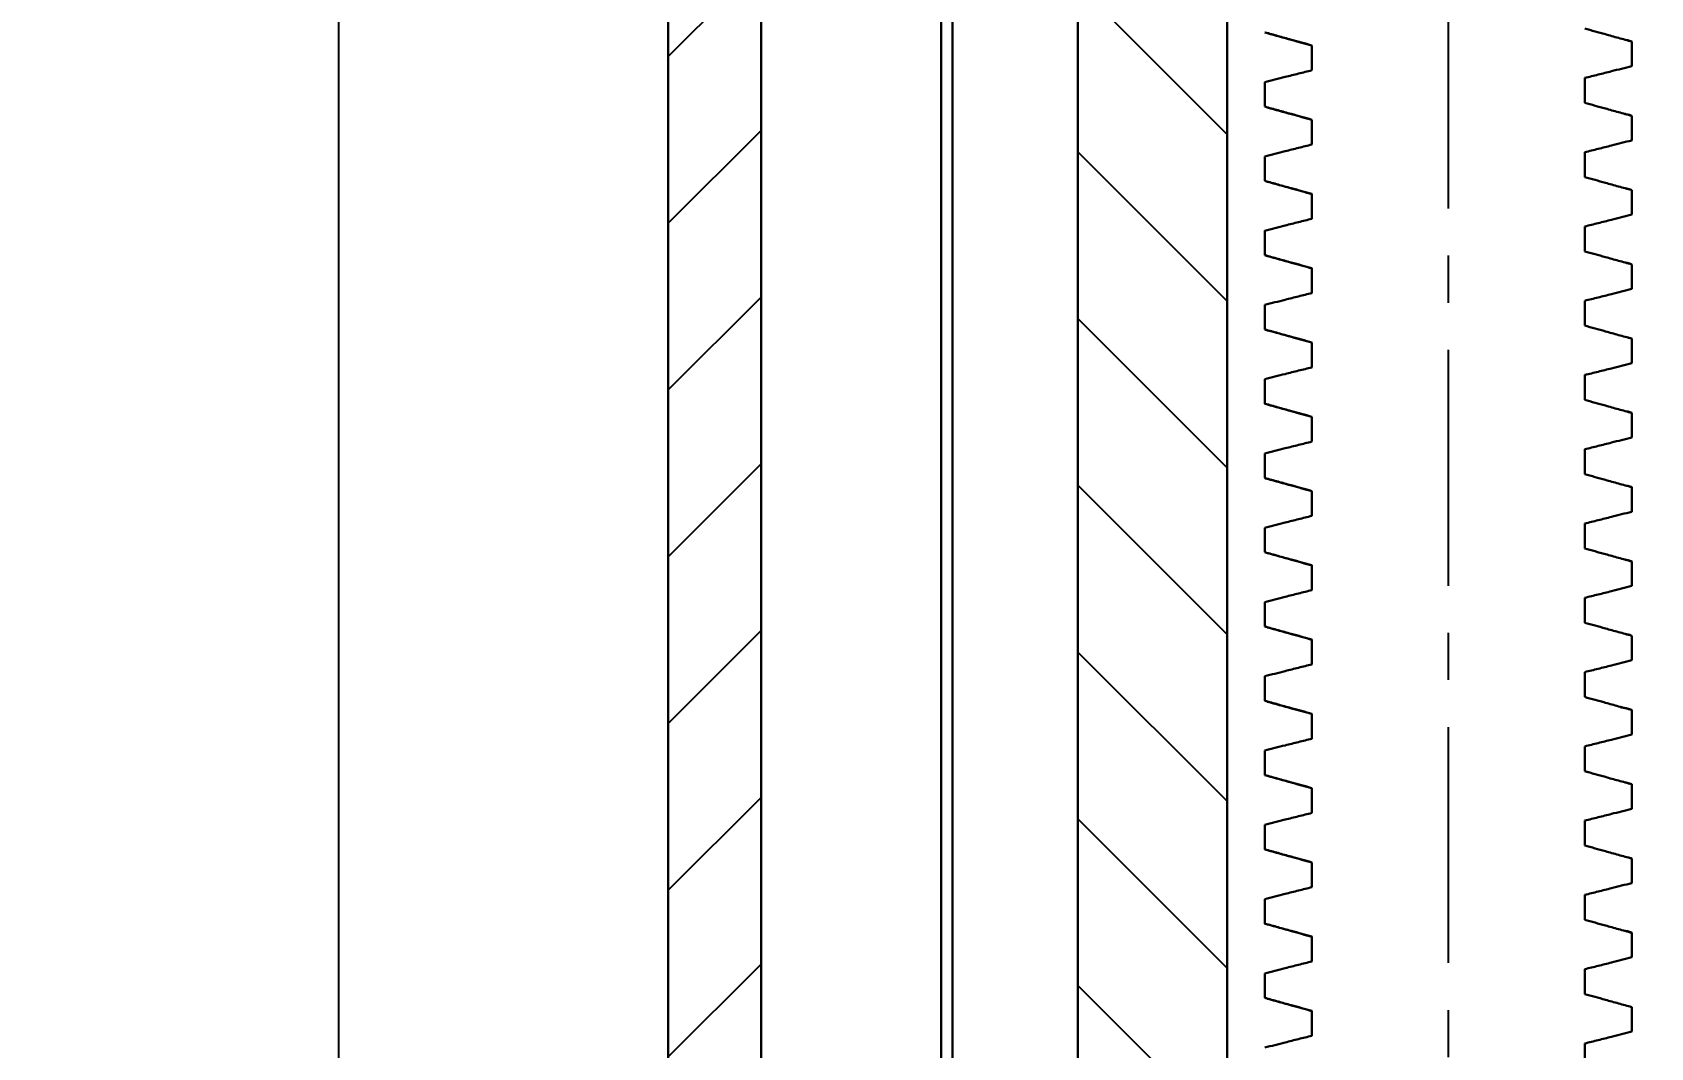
# Model space of a CAD drawing. Header units: millimetres. Extents: x 0 to 2406, y -938 to 757.
# Drawn here: x 2082.11 to 2125.67, y -566.52 to -539.17 of the extents above; entities that cross this region are included whole.
import ezdxf

# ---------------------------------------------------------------- set-up
doc = ezdxf.new("R2010")
doc.units = ezdxf.units.MM
doc.header["$PDSIZE"] = -1
doc.linetypes.add('CENTER', pattern=[10.16, 6.35, -1.27, 1.27, -1.27])
doc.layers.add('10', color=7, linetype='Continuous')
doc.styles.add('SLDTEXTSTYLE2', font='TXT', dxfattribs={"width": 0.7})
doc.dimstyles.new('SLDDIMSTYLE1', dxfattribs={"dimtxt": 3.5, "dimasz": 4.08, "dimexe": 0, "dimexo": 0.0625, "dimgap": 0.875, "dimtad": 2, "dimrnd": 1e-09, "dimzin": 4, "dimdsep": 46, "dimtxsty": 'SLDTEXTSTYLE2', "dimsah": 1, "dimcen": 0.09, "dimadec": 0, "dimazin": 1, "dimtfac": 1, "dimtofl": 0, "dimtmove": 0, "dimatfit": 3, "dimfxl": 1, "dimfrac": 2, "dimtolj": 1, "dimtzin": 12, "dimarcsym": 0})
doc.dimstyles.new('SLDDIMSTYLE4', dxfattribs={"dimtxt": 0.18, "dimasz": 4.08, "dimexe": 0, "dimexo": 0.0625, "dimgap": 0, "dimtad": 0, "dimtih": 1, "dimtoh": 1, "dimdec": 0, "dimrnd": 1e-09, "dimzin": 0, "dimdsep": 46, "dimtxsty": 'Standard', "dimsah": 1, "dimcen": 0.09, "dimadec": 0, "dimazin": 0, "dimtfac": 4.08, "dimtdec": 0, "dimtofl": 0, "dimtmove": 0, "dimatfit": 3, "dimfxl": 1, "dimfrac": 2, "dimtolj": 1, "dimtzin": 0, "dimarcsym": 0})

# ---------------------------------------------------------------- blocks, each defined once
blk = doc.blocks.new('*D78')
at = {"layer": '10', "color": 0, "lineweight": -2, "transparency": 16777216}
for p, q in [((2123.066, -512.064), (2090.361, -512.064)), ((2090.361, -711.884), (2090.361, -516.144)), ((2125.105, -715.964), (2090.361, -715.964))]:
    blk.add_line(p, q, dxfattribs=at)
at = {"layer": '10', "color": 0, "transparency": 16777216}
for points in [[(2089.681, -516.144), (2091.041, -516.144), (2090.361, -512.064)], [(2089.681, -711.884), (2091.041, -711.884), (2090.361, -715.964)]]:
    blk.add_solid(points, dxfattribs=at)
at = {"layer": 'Defpoints', "color": 0, "transparency": 16777216}
for p in [(2090.361, -512.064), (2123.128, -512.064), (2125.168, -715.964)]:
    blk.add_point(p, dxfattribs=at)
at = {"layer": '10', "color": 0, "lineweight": 25, "transparency": 16777216, "insert": (2083.486, -599.575), "char_height": 3.5, "attachment_point": 2, "rotation": 90, "style": 'SLDTEXTSTYLE2'}
blk.add_mtext('\\A1;{\\Fgbenor|c134;\\H1.71429x;204}', dxfattribs=at)

msp = doc.modelspace()

# ---------------------------------------------------------------- hatches: boundary and pattern name
at = {"layer": '10', "linetype": 'Continuous', "lineweight": 25}
h = msp.add_hatch(dxfattribs=at)
h.set_pattern_fill('ANSI31', color=256, angle=90, style=0)
h.set_pattern_definition([(135, (1688.1174, -964.403), (-2.245064, -2.245064), [])])
edge = h.paths.add_edge_path(flags=0)
edge.add_line((2106.4256849, -706.9644928), (2112.2617888, -706.9644928))
edge.add_line((2112.2617888, -706.9644928), (2112.2617888, -691.4644928))
edge.add_line((2112.2617888, -691.4644928), (2114.2739086, -691.4644928))
edge.add_line((2114.2739086, -691.4644928), (2114.2739086, -492.1147079))
edge.add_spline(control_points=[(2114.2739086, -492.1147079), (2114.1899202, -492.0646482), (2114.1059393, -492.014576), (2114.0219649, -491.9644928)], knot_values=[0.013742572, 0.013742572, 0.013742572, 0.013742572, 0.0140322545, 0.0140322545, 0.0140322545, 0.0140322545], weights=[1, 1, 1, 1], degree=3, periodic=0)
edge.add_line((2114.0219649, -491.9644928), (2114.0219649, -458.4644928))
edge.add_spline(control_points=[(2114.0219649, -458.4644928), (2113.5186015, -457.9648567), (2113.0156696, -457.4647857), (2112.5129589, -456.9644928)], knot_values=[0.0187995827, 0.0187995827, 0.0187995827, 0.0187995827, 0.0209215817, 0.0209215817, 0.0209215817, 0.0209215817], weights=[1, 1, 1, 1], degree=3, periodic=0)
edge.add_line((2112.5129589, -456.9644928), (2111.0570622, -456.9644928))
edge.add_spline(control_points=[(2111.0570622, -456.9644928), (2110.7895198, -457.2311228), (2110.5220168, -457.4977924), (2110.2545445, -457.7644928)], knot_values=[0.0262010486, 0.0262010486, 0.0262010486, 0.0262010486, 0.0273347172, 0.0273347172, 0.0273347172, 0.0273347172], weights=[1, 1, 1, 1], degree=3, periodic=0)
edge.add_line((2110.2545445, -457.7644928), (2110.2545445, -688.9644928))
edge.add_line((2110.2545445, -688.9644928), (2106.4256849, -688.9644928))
edge.add_line((2106.4256849, -688.9644928), (2106.4256849, -706.9644928))
h = msp.add_hatch(dxfattribs=at)
h.set_pattern_fill('ANSI31', color=256, style=0)
h.set_pattern_definition([(45, (1688.1174, -964.403), (-2.245064, 2.245064), [])])
h.paths.add_polyline_path([(2099.2256849, -715.9644928), (2101.7256849, -715.9644928), (2101.7256849, -495.9644928), (2100.0256849, -495.9644928), (2100.0256849, -497.9644928), (2099.2256849, -497.9644928)], flags=0)

# ---------------------------------------------------------------- linework, layer by layer
at = {"color": 7, "linetype": 'Continuous', "lineweight": 30}
for p, q in [((2110.2545445, -688.9644928), (2110.2545445, -457.7644928)), ((2114.2739086, -691.4644928), (2114.2739086, -492.1147079)), ((2101.7256849, -715.9644928), (2101.7256849, -495.9644928)), ((2099.2256849, -715.9644928), (2099.2256849, -497.9644928)), ((2106.5756849, -688.9644928), (2106.5756849, -507.9644928)), ((2106.8756849, -688.9644928), (2106.8756849, -507.9644928)), ((2115.4014289, -539.1999936), (2115.2836595, -539.1741998)), ((2116.5533367, -539.5254174), (2116.5533367, -540.1954174)), ((2125.1677129, -539.422525), (2125.1677129, -540.082751)), ((2115.2836568, -541.1753248), (2115.2836568, -540.513828)), ((2123.8980331, -541.0712249), (2123.8980331, -540.4012249)), ((2115.3620584, -541.1989366), (2115.2836542, -541.1753238)), ((2116.5533367, -541.5254174), (2116.5533367, -542.1954174)), ((2125.1677129, -541.4220965), (2125.1677129, -542.0822497)), ((2115.2836568, -543.1735052), (2115.2836568, -542.5152656)), ((2123.8980331, -543.0712249), (2123.8980331, -542.4012249)), ((2115.364198, -543.1986783), (2115.2836628, -543.1735076)), ((2116.5533367, -543.5254174), (2116.5533367, -544.1954174)), ((2125.1677129, -543.4214988), (2125.1677129, -544.08268)), ((2115.2836568, -545.1755679), (2115.2836568, -544.5136748)), ((2123.8980331, -545.0712249), (2123.8980331, -544.4012249)), ((2115.3583023, -545.199047), (2115.2836531, -545.1755664)), ((2125.1677129, -545.4225853), (2125.1677129, -546.0827515)), ((2116.5533367, -545.5254174), (2116.5533367, -546.1954174)), ((2115.2836568, -547.1755331), (2115.2836568, -546.5131963)), ((2123.8980331, -547.0712249), (2123.8980331, -546.4012249)), ((2115.3679076, -547.1994985), (2115.2836532, -547.1755316)), ((2116.5533367, -547.5254174), (2116.5533367, -548.1954174)), ((2125.1677129, -547.4224463), (2125.1677129, -548.0827318)), ((2123.8980331, -549.0712249), (2123.8980331, -548.4012249)), ((2115.2836568, -549.1737803), (2115.2836568, -548.5146172)), ((2116.5533367, -549.5254174), (2116.5533367, -550.1954174)), ((2125.1677129, -549.4226196), (2125.1677129, -550.0827126)), ((2115.2836568, -551.1743829), (2115.2836568, -550.5148258)), ((2123.8980331, -551.0712249), (2123.8980331, -550.4012249)), ((2116.5533367, -551.5254174), (2116.5533367, -552.1954174)), ((2125.1677129, -551.4226064), (2125.1677129, -552.0830325)), ((2123.8980331, -553.0712249), (2123.8980331, -552.4012249)), ((2115.2836568, -553.1759186), (2115.2836568, -552.5131963)), ((2115.3614118, -553.2008383), (2115.283651, -553.1759161)), ((2116.5533367, -553.5254174), (2116.5533367, -554.1954174)), ((2125.1677129, -553.4224464), (2125.1677129, -554.0829387)), ((2115.2836568, -555.1766733), (2115.2836568, -554.5146172)), ((2123.8980331, -555.0712249), (2123.8980331, -554.4012249)), ((2115.3357817, -555.1890533), (2115.2836477, -555.1766696)), ((2125.1677129, -555.4226196), (2125.1677129, -556.0812442)), ((2116.5533367, -555.5254174), (2116.5533367, -556.1954174)), ((2115.2836568, -557.1722066), (2115.2836568, -556.5148258)), ((2123.8980331, -557.0712249), (2123.8980331, -556.4012249)), ((2115.3926124, -557.1988691), (2115.2836691, -557.1722117)), ((2116.5533367, -557.5254174), (2116.5533367, -558.1954174)), ((2125.1677129, -557.4226064), (2125.1677129, -558.0815956)), ((2115.2836568, -559.1748344), (2115.2836568, -558.5144689)), ((2123.8980331, -559.0712249), (2123.8980331, -558.4012249)), ((2115.3895415, -559.2002026), (2115.283656, -559.1748341)), ((2123.9837681, -559.0950808), (2123.8980331, -559.0704455)), ((2116.5533367, -559.5254174), (2116.5533367, -560.1954174)), ((2125.1677129, -559.4225752), (2125.1677129, -560.0814888)), ((2115.2836568, -561.1749445), (2115.2836568, -560.5166586)), ((2123.8980331, -561.0712249), (2123.8980331, -560.4012249)), ((2116.5533367, -561.5254174), (2116.5533367, -562.1954174)), ((2125.1677129, -561.4225752), (2125.1677129, -562.0826624)), ((2123.8980331, -563.0712249), (2123.8980331, -562.4012249)), ((2115.2836568, -563.1771088), (2115.2836568, -562.5156352)), ((2115.3705267, -563.2021732), (2115.2836451, -563.1771039)), ((2116.5533367, -563.5254174), (2116.5533367, -564.1954174)), ((2125.1677129, -563.4225651), (2125.1677129, -564.0798946)), ((2115.2836568, -565.174831), (2115.2836568, -564.5149427)), ((2123.8980331, -565.0712249), (2123.8980331, -564.4012249)), ((2115.3749885, -565.1994591), (2115.283656, -565.1748307)), ((2125.1677212, -565.4208495), (2125.1291534, -565.4120168)), ((2125.1677129, -565.4208461), (2125.1677129, -566.0828179)), ((2116.5533367, -565.5254174), (2116.5533367, -566.1954174)), ((2123.8980331, -567.0712249), (2123.8980331, -566.4012249))]:
    msp.add_line(p, q, dxfattribs=at)
for points, knots in [([(2115.2836568, -539.1747443), (2115.4027351, -539.2074094), (2115.6408916, -539.2727397), (2116.0641927, -539.3893629), (2116.3682453, -539.4739346), (2116.5533367, -539.5254174)], [0, 0, 0, 0, 0.2812230588, 0.5624461346, 1, 1, 1, 1]), ([(2115.3572946, -539.1985924), (2115.5737878, -539.2582207), (2115.9728614, -539.3681369), (2116.3711263, -539.4796302), (2116.5533367, -539.5306395)], [0, 0, 0, 0, 0.5424893848, 1, 1, 1, 1]), ([(2125.1677129, -539.4226207), (2125.0486491, -539.3899031), (2124.8105213, -539.324468), (2124.3872168, -539.2076154), (2124.0831545, -539.1228391), (2123.8980331, -539.0712249)], [0, 0, 0, 0, 0.2811819363, 0.5623638912, 1, 1, 1, 1]), ([(2125.1677138, -539.4225253), (2125.1308192, -539.4067941), (2125.090854, -539.3897536), (2124.9870576, -539.3721035), (2124.9790826, -539.3707474)], [0, 0, 0, 0, 0.92316700898, 1, 1, 1, 1]), ([(2116.5533367, -540.1954174), (2116.4334608, -540.2250228), (2116.193709, -540.2842335), (2115.7704611, -540.3905593), (2115.4672324, -540.4678346), (2115.2836568, -540.5146172)], [0, 0, 0, 0, 0.2829471771, 0.5658941508, 1, 1, 1, 1]), ([(2123.8980331, -540.4012249), (2124.0179279, -540.371696), (2124.2577174, -540.3126384), (2124.6809663, -540.2065571), (2124.9841731, -540.1294331), (2125.1677129, -540.0827477)], [0, 0, 0, 0, 0.2829851945, 0.5659701779, 1, 1, 1, 1]), ([(2125.1677129, -541.4226207), (2125.0486491, -541.3899031), (2124.8105213, -541.324468), (2124.3872168, -541.2076154), (2124.0831545, -541.1228391), (2123.8980331, -541.0712249)], [0, 0, 0, 0, 0.2811819363, 0.5623638912, 1, 1, 1, 1]), ([(2115.2836568, -541.1747443), (2115.4027351, -541.2074094), (2115.6408916, -541.2727397), (2116.0641927, -541.3893629), (2116.3682453, -541.4739346), (2116.5533367, -541.5254174)], [0, 0, 0, 0, 0.2812230588, 0.5624461346, 1, 1, 1, 1]), ([(2115.3572946, -541.1985924), (2115.5737878, -541.2582207), (2115.9728614, -541.3681369), (2116.3711263, -541.4796302), (2116.5533367, -541.5306395)], [0, 0, 0, 0, 0.5424893841, 1, 1, 1, 1]), ([(2125.1677156, -541.4220976), (2125.1318675, -541.406012), (2125.0924407, -541.3883206), (2124.9820977, -541.3704448), (2124.9720822, -541.3688223)], [0, 0, 0, 0, 0.9092330941, 1, 1, 1, 1]), ([(2116.5533367, -542.1954174), (2116.4334608, -542.2250228), (2116.193709, -542.2842335), (2115.7704611, -542.3905593), (2115.4672324, -542.4678346), (2115.2836568, -542.5146172)], [0, 0, 0, 0, 0.2829471771, 0.5658941508, 1, 1, 1, 1]), ([(2123.8980331, -542.4012249), (2124.0179279, -542.371696), (2124.2577174, -542.3126384), (2124.6809663, -542.2065571), (2124.9841731, -542.1294331), (2125.1677129, -542.0827477)], [0, 0, 0, 0, 0.2829851945, 0.5659701779, 1, 1, 1, 1]), ([(2115.2836568, -543.1747443), (2115.4027351, -543.2074094), (2115.6408916, -543.2727397), (2116.0641927, -543.3893629), (2116.3682453, -543.4739346), (2116.5533367, -543.5254174)], [0, 0, 0, 0, 0.2812230588, 0.5624461346, 1, 1, 1, 1]), ([(2115.3572946, -543.1985924), (2115.5737878, -543.2582207), (2115.9728614, -543.3681369), (2116.3711263, -543.4796302), (2116.5533367, -543.5306395)], [0, 0, 0, 0, 0.5424893857, 1, 1, 1, 1]), ([(2125.1677129, -543.4226207), (2125.0486491, -543.3899031), (2124.8105213, -543.324468), (2124.3872168, -543.2076154), (2124.0831545, -543.1228391), (2123.8980331, -543.0712249)], [0, 0, 0, 0, 0.2811819363, 0.5623638912, 1, 1, 1, 1]), ([(2125.1677181, -543.421501), (2125.1523799, -543.4155096), (2125.1138452, -543.4004572), (2125.0405563, -543.3848908), (2124.9964391, -543.3755204)], [0, 0, 0, 0, 0.3980379222, 1, 1, 1, 1]), ([(2123.8980331, -544.4012249), (2124.0179279, -544.371696), (2124.2577174, -544.3126384), (2124.6809663, -544.2065571), (2124.9841731, -544.1294331), (2125.1677129, -544.0827477)], [0, 0, 0, 0, 0.2829851945, 0.5659701779, 1, 1, 1, 1]), ([(2116.5533367, -544.1954174), (2116.4334608, -544.2250228), (2116.193709, -544.2842335), (2115.7704611, -544.3905593), (2115.4672324, -544.4678346), (2115.2836568, -544.5146172)], [0, 0, 0, 0, 0.2829471771, 0.5658941508, 1, 1, 1, 1]), ([(2115.2836568, -545.1747443), (2115.4027351, -545.2074094), (2115.6408916, -545.2727397), (2116.0641927, -545.3893629), (2116.3682453, -545.4739346), (2116.5533367, -545.5254174)], [0, 0, 0, 0, 0.2812230588, 0.5624461346, 1, 1, 1, 1]), ([(2115.3572946, -545.1985924), (2115.5737878, -545.2582207), (2115.9728614, -545.3681369), (2116.3711263, -545.4796302), (2116.5533367, -545.5306395)], [0, 0, 0, 0, 0.54248938414, 1, 1, 1, 1]), ([(2125.1677129, -545.4226207), (2125.0486491, -545.3899031), (2124.8105213, -545.324468), (2124.3872168, -545.2076154), (2124.0831545, -545.1228391), (2123.8980331, -545.0712249)], [0, 0, 0, 0, 0.2811819363, 0.5623638912, 1, 1, 1, 1]), ([(2125.1677133, -545.4225855), (2125.1420499, -545.4124595), (2125.1034068, -545.3972121), (2125.0253272, -545.3815225), (2124.9991011, -545.3762525)], [0, 0, 0, 0, 0.6641099602, 1, 1, 1, 1]), ([(2116.5533367, -546.1954174), (2116.4334608, -546.2250228), (2116.193709, -546.2842335), (2115.7704611, -546.3905593), (2115.4672324, -546.4678346), (2115.2836568, -546.5146172)], [0, 0, 0, 0, 0.2829471771, 0.5658941508, 1, 1, 1, 1]), ([(2123.8980331, -546.4012249), (2124.0179279, -546.371696), (2124.2577174, -546.3126384), (2124.6809663, -546.2065571), (2124.9841731, -546.1294331), (2125.1677129, -546.0827477)], [0, 0, 0, 0, 0.2829851945, 0.5659701779, 1, 1, 1, 1]), ([(2115.2836568, -547.1747443), (2115.4027351, -547.2074094), (2115.6408916, -547.2727397), (2116.0641927, -547.3893629), (2116.3682453, -547.4739346), (2116.5533367, -547.5254174)], [0, 0, 0, 0, 0.2812230588, 0.5624461346, 1, 1, 1, 1]), ([(2125.1677129, -547.4226207), (2125.0486491, -547.3899031), (2124.8105213, -547.324468), (2124.3872168, -547.2076154), (2124.0831545, -547.1228391), (2123.8980331, -547.0712249)], [0, 0, 0, 0, 0.28118193634, 0.56236389122, 1, 1, 1, 1]), ([(2115.3572946, -547.1985924), (2115.5737878, -547.2582207), (2115.9728614, -547.3681369), (2116.3711263, -547.4796302), (2116.5533367, -547.5306395)], [0, 0, 0, 0, 0.5424893841, 1, 1, 1, 1]), ([(2125.1677136, -547.4224465), (2125.1638411, -547.4210053), (2125.1557779, -547.4180044), (2125.1235607, -547.4059357), (2125.0746612, -547.3949593), (2125.0336536, -547.3857544)], [0, 0, 0, 0, 0.1297758685, 0.2702214619, 1, 1, 1, 1]), ([(2116.5533367, -548.1954174), (2116.4334608, -548.2250228), (2116.193709, -548.2842335), (2115.7704611, -548.3905593), (2115.4672324, -548.4678346), (2115.2836568, -548.5146172)], [0, 0, 0, 0, 0.2829471771, 0.5658941508, 1, 1, 1, 1]), ([(2123.8980331, -548.4012249), (2124.0179279, -548.371696), (2124.2577174, -548.3126384), (2124.6809663, -548.2065571), (2124.9841731, -548.1294331), (2125.1677129, -548.0827477)], [0, 0, 0, 0, 0.28298519453, 0.56597017794, 1, 1, 1, 1]), ([(2115.2836568, -549.1747443), (2115.4027351, -549.2074094), (2115.6408916, -549.2727397), (2116.0641927, -549.3893629), (2116.3682453, -549.4739346), (2116.5533367, -549.5254174)], [0, 0, 0, 0, 0.2812230588, 0.5624461346, 1, 1, 1, 1]), ([(2115.4030972, -549.1999663), (2115.3537964, -549.1911075), (2115.3040394, -549.1821667), (2115.2838466, -549.1738584), (2115.2836614, -549.1737822)], [0, 0, 0, 0, 0.9908309077, 1, 1, 1, 1]), ([(2115.3572946, -549.1985924), (2115.5737878, -549.2582207), (2115.9728614, -549.3681369), (2116.3711263, -549.4796302), (2116.5533367, -549.5306395)], [0, 0, 0, 0, 0.5424893853, 1, 1, 1, 1]), ([(2125.1677129, -549.4226207), (2125.0486491, -549.3899031), (2124.8105213, -549.324468), (2124.3872168, -549.2076154), (2124.0831545, -549.1228391), (2123.8980331, -549.0712249)], [0, 0, 0, 0, 0.28118193634, 0.56236389122, 1, 1, 1, 1]), ([(2125.1677129, -549.4226196), (2125.1366744, -549.4065185), (2125.1046748, -549.3899189), (2124.98796, -549.3727406), (2124.9844544, -549.3722247)], [0, 0, 0, 0, 0.9699644, 1, 1, 1, 1]), ([(2116.5533367, -550.1954174), (2116.4334608, -550.2250228), (2116.193709, -550.2842335), (2115.7704611, -550.3905593), (2115.4672324, -550.4678346), (2115.2836568, -550.5146172)], [0, 0, 0, 0, 0.2829471771, 0.5658941508, 1, 1, 1, 1]), ([(2123.8980331, -550.4012249), (2124.0179279, -550.371696), (2124.2577174, -550.3126384), (2124.6809663, -550.2065571), (2124.9841731, -550.1294331), (2125.1677129, -550.0827477)], [0, 0, 0, 0, 0.2829851945, 0.5659701779, 1, 1, 1, 1]), ([(2125.1677129, -551.4226207), (2125.0486491, -551.3899031), (2124.8105213, -551.324468), (2124.3872168, -551.2076154), (2124.0831545, -551.1228391), (2123.8980331, -551.0712249)], [0, 0, 0, 0, 0.2811819363, 0.5623638912, 1, 1, 1, 1]), ([(2115.2836568, -551.1747443), (2115.4027351, -551.2074094), (2115.6408916, -551.2727397), (2116.0641927, -551.3893629), (2116.3682453, -551.4739346), (2116.5533367, -551.5254174)], [0, 0, 0, 0, 0.2812230588, 0.5624461346, 1, 1, 1, 1]), ([(2115.3613568, -551.1987611), (2115.3557085, -551.1975426), (2115.3172383, -551.1892437), (2115.2991182, -551.181225), (2115.2836585, -551.1743836)], [0, 0, 0, 0, 0.14682281472, 1, 1, 1, 1]), ([(2115.3572947, -551.1985924), (2115.5737879, -551.2582208), (2115.9728615, -551.3681369), (2116.3711263, -551.4796302), (2116.5533367, -551.5306395)], [0, 0, 0, 0, 0.5424894482, 1, 1, 1, 1]), ([(2125.167713, -551.4226065), (2125.149973, -551.4132333), (2125.1275118, -551.4013657), (2125.0524115, -551.3891413), (2125.036626, -551.3865718)], [0, 0, 0, 0, 0.7898076713, 1, 1, 1, 1]), ([(2116.5533367, -552.1954174), (2116.4334608, -552.2250228), (2116.193709, -552.2842335), (2115.7704611, -552.3905593), (2115.4672324, -552.4678346), (2115.2836568, -552.5146172)], [0, 0, 0, 0, 0.2829471771, 0.5658941508, 1, 1, 1, 1]), ([(2123.8980331, -552.4012249), (2124.0179279, -552.371696), (2124.2577174, -552.3126384), (2124.6809663, -552.2065571), (2124.9841731, -552.1294331), (2125.1677129, -552.0827477)], [0, 0, 0, 0, 0.28298519453, 0.56597017794, 1, 1, 1, 1]), ([(2115.2836568, -553.1747443), (2115.4027351, -553.2074094), (2115.6408916, -553.2727397), (2116.0641927, -553.3893629), (2116.3682453, -553.4739346), (2116.5533367, -553.5254174)], [0, 0, 0, 0, 0.28122305878, 0.56244613455, 1, 1, 1, 1]), ([(2115.3572946, -553.1985924), (2115.5737879, -553.2582207), (2115.9728615, -553.3681369), (2116.3711263, -553.4796302), (2116.5533367, -553.5306395)], [0, 0, 0, 0, 0.54248942586, 1, 1, 1, 1]), ([(2125.1677129, -553.4226207), (2125.0486491, -553.3899031), (2124.8105213, -553.324468), (2124.3872168, -553.2076154), (2124.0831545, -553.1228391), (2123.8980331, -553.0712249)], [0, 0, 0, 0, 0.2811819363, 0.5623638912, 1, 1, 1, 1]), ([(2125.1677136, -553.4224466), (2125.1645437, -553.4212546), (2125.1494831, -553.415591), (2125.1046666, -553.4003969), (2125.050988, -553.384399), (2124.9916572, -553.3731632), (2124.9794848, -553.370858)], [0, 0, 0, 0, 0.0767385425, 0.3645909798, 0.8696380275, 1, 1, 1, 1]), ([(2123.8980331, -554.4012249), (2124.0179279, -554.371696), (2124.2577174, -554.3126384), (2124.6809663, -554.2065571), (2124.9841731, -554.1294331), (2125.1677129, -554.0827477)], [0, 0, 0, 0, 0.2829851945, 0.5659701779, 1, 1, 1, 1]), ([(2116.5533367, -554.1954174), (2116.4334608, -554.2250228), (2116.193709, -554.2842335), (2115.7704611, -554.3905593), (2115.4672324, -554.4678346), (2115.2836568, -554.5146172)], [0, 0, 0, 0, 0.2829471771, 0.5658941508, 1, 1, 1, 1]), ([(2115.2836568, -555.1747443), (2115.4027351, -555.2074094), (2115.6408916, -555.2727397), (2116.0641927, -555.3893629), (2116.3682453, -555.4739346), (2116.5533367, -555.5254174)], [0, 0, 0, 0, 0.2812230588, 0.5624461346, 1, 1, 1, 1]), ([(2115.3572946, -555.1985924), (2115.5737878, -555.2582207), (2115.9728614, -555.3681369), (2116.3711263, -555.4796302), (2116.5533367, -555.5306395)], [0, 0, 0, 0, 0.5424893841, 1, 1, 1, 1]), ([(2125.1677129, -555.4226207), (2125.0486491, -555.3899031), (2124.8105213, -555.324468), (2124.3872168, -555.2076154), (2124.0831545, -555.1228391), (2123.8980331, -555.0712249)], [0, 0, 0, 0, 0.2811819363, 0.5623638912, 1, 1, 1, 1]), ([(2125.1677129, -555.4226196), (2125.1319446, -555.4084775), (2125.0911565, -555.3923508), (2125.0016354, -555.3759394), (2124.9906183, -555.3739197)], [0, 0, 0, 0, 0.8769330472, 1, 1, 1, 1]), ([(2116.5533367, -556.1954174), (2116.4334608, -556.2250228), (2116.193709, -556.2842335), (2115.7704611, -556.3905593), (2115.4672324, -556.4678346), (2115.2836568, -556.5146172)], [0, 0, 0, 0, 0.2829471771, 0.5658941508, 1, 1, 1, 1]), ([(2123.8980331, -556.4012249), (2124.0179279, -556.371696), (2124.2577174, -556.3126384), (2124.6809663, -556.2065571), (2124.9841731, -556.1294331), (2125.1677129, -556.0827477)], [0, 0, 0, 0, 0.2829851945, 0.5659701779, 1, 1, 1, 1]), ([(2115.2836568, -557.1747443), (2115.4027351, -557.2074094), (2115.6408916, -557.2727397), (2116.0641927, -557.3893629), (2116.3682453, -557.4739346), (2116.5533367, -557.5254174)], [0, 0, 0, 0, 0.2812230588, 0.5624461346, 1, 1, 1, 1]), ([(2115.3572946, -557.1985924), (2115.5737878, -557.2582207), (2115.9728614, -557.3681369), (2116.3711263, -557.4796302), (2116.5533367, -557.5306395)], [0, 0, 0, 0, 0.5424893872, 1, 1, 1, 1]), ([(2125.1677129, -557.4226207), (2125.0486491, -557.3899031), (2124.8105213, -557.324468), (2124.3872168, -557.2076154), (2124.0831545, -557.1228391), (2123.8980331, -557.0712249)], [0, 0, 0, 0, 0.2811819363, 0.5623638912, 1, 1, 1, 1]), ([(2125.167713, -557.4226065), (2125.1190287, -557.4008118), (2125.0656149, -557.3768999), (2124.8806407, -557.3524142), (2124.8642621, -557.3502461)], [0, 0, 0, 0, 0.9114550286, 1, 1, 1, 1]), ([(2116.5533367, -558.1954174), (2116.4334608, -558.2250228), (2116.193709, -558.2842335), (2115.7704611, -558.3905593), (2115.4672324, -558.4678346), (2115.2836568, -558.5146172)], [0, 0, 0, 0, 0.2829471771, 0.5658941508, 1, 1, 1, 1]), ([(2123.8980331, -558.4012249), (2124.0179279, -558.371696), (2124.2577174, -558.3126384), (2124.6809663, -558.2065571), (2124.9841731, -558.1294331), (2125.1677129, -558.0827477)], [0, 0, 0, 0, 0.2829851945, 0.5659701779, 1, 1, 1, 1]), ([(2115.2836568, -559.1747443), (2115.4027351, -559.2074094), (2115.6408916, -559.2727397), (2116.0641927, -559.3893629), (2116.3682453, -559.4739346), (2116.5533367, -559.5254174)], [0, 0, 0, 0, 0.2812230588, 0.5624461346, 1, 1, 1, 1]), ([(2115.3572946, -559.1985924), (2115.5737878, -559.2582207), (2115.9728614, -559.3681369), (2116.3711263, -559.4796302), (2116.5533367, -559.5306395)], [0, 0, 0, 0, 0.5424893841, 1, 1, 1, 1]), ([(2125.1677129, -559.4226207), (2125.0486491, -559.3899031), (2124.8105213, -559.324468), (2124.3872168, -559.2076154), (2124.0831545, -559.1228391), (2123.8980331, -559.0712249)], [0, 0, 0, 0, 0.2811819363, 0.5623638912, 1, 1, 1, 1]), ([(2125.1677133, -559.4225754), (2125.1293798, -559.4078791), (2125.0848937, -559.3908241), (2124.9924151, -559.3733178), (2124.9796252, -559.3708966)], [0, 0, 0, 0, 0.8616997148, 1, 1, 1, 1]), ([(2116.5533367, -560.1954174), (2116.4334608, -560.2250228), (2116.193709, -560.2842335), (2115.7704611, -560.3905593), (2115.4672324, -560.4678346), (2115.2836568, -560.5146172)], [0, 0, 0, 0, 0.2829471771, 0.5658941508, 1, 1, 1, 1]), ([(2123.8980331, -560.4012249), (2124.0179279, -560.371696), (2124.2577174, -560.3126384), (2124.6809663, -560.2065571), (2124.9841731, -560.1294331), (2125.1677129, -560.0827477)], [0, 0, 0, 0, 0.2829851945, 0.5659701779, 1, 1, 1, 1]), ([(2125.1677129, -561.4226207), (2125.0486491, -561.3899031), (2124.8105213, -561.324468), (2124.3872168, -561.2076154), (2124.0831545, -561.1228391), (2123.8980331, -561.0712249)], [0, 0, 0, 0, 0.2811819363, 0.5623638912, 1, 1, 1, 1]), ([(2115.3631221, -561.1998242), (2115.336772, -561.1925921), (2115.3062521, -561.1842156), (2115.286372, -561.1760586), (2115.2836559, -561.1749441)], [0, 0, 0, 0, 0.8633721771, 1, 1, 1, 1]), ([(2115.2836568, -561.1747443), (2115.4027351, -561.2074094), (2115.6408916, -561.2727397), (2116.0641927, -561.3893629), (2116.3682453, -561.4739346), (2116.5533367, -561.5254174)], [0, 0, 0, 0, 0.2812230588, 0.5624461346, 1, 1, 1, 1]), ([(2115.3572946, -561.1985924), (2115.5737878, -561.2582207), (2115.9728614, -561.3681369), (2116.3711263, -561.4796302), (2116.5533367, -561.5306395)], [0, 0, 0, 0, 0.5424893842, 1, 1, 1, 1]), ([(2125.1677133, -561.4225754), (2125.1543205, -561.4154313), (2125.1358606, -561.4055842), (2125.0750929, -561.3953676), (2125.0584131, -561.3925633)], [0, 0, 0, 0, 0.7255147433, 1, 1, 1, 1]), ([(2116.5533367, -562.1954174), (2116.4334608, -562.2250228), (2116.193709, -562.2842335), (2115.7704611, -562.3905593), (2115.4672324, -562.4678346), (2115.2836568, -562.5146172)], [0, 0, 0, 0, 0.2829471771, 0.5658941508, 1, 1, 1, 1]), ([(2123.8980331, -562.4012249), (2124.0179279, -562.371696), (2124.2577174, -562.3126384), (2124.6809663, -562.2065571), (2124.9841731, -562.1294331), (2125.1677129, -562.0827477)], [0, 0, 0, 0, 0.2829851945, 0.5659701779, 1, 1, 1, 1]), ([(2115.2836568, -563.1747443), (2115.4027351, -563.2074094), (2115.6408916, -563.2727397), (2116.0641927, -563.3893629), (2116.3682453, -563.4739346), (2116.5533367, -563.5254174)], [0, 0, 0, 0, 0.2812230588, 0.5624461346, 1, 1, 1, 1]), ([(2115.3572946, -563.1985924), (2115.5737878, -563.2582207), (2115.9728614, -563.3681369), (2116.3711263, -563.4796302), (2116.5533367, -563.5306395)], [0, 0, 0, 0, 0.5424893841, 1, 1, 1, 1]), ([(2125.1677129, -563.4226207), (2125.0486491, -563.3899031), (2124.8105213, -563.324468), (2124.3872168, -563.2076154), (2124.0831545, -563.1228391), (2123.8980331, -563.0712249)], [0, 0, 0, 0, 0.2811819363, 0.5623638912, 1, 1, 1, 1]), ([(2125.1677134, -563.4225653), (2125.1281332, -563.4050089), (2125.0876188, -563.3870381), (2124.9725139, -563.3686354), (2124.9698595, -563.3682111)], [0, 0, 0, 0, 0.9769392837, 1, 1, 1, 1]), ([(2123.8980331, -564.4012249), (2124.0179279, -564.371696), (2124.2577174, -564.3126384), (2124.6809663, -564.2065571), (2124.9841731, -564.1294331), (2125.1677129, -564.0827477)], [0, 0, 0, 0, 0.2829851945, 0.5659701779, 1, 1, 1, 1]), ([(2116.5533367, -564.1954174), (2116.4334608, -564.2250228), (2116.193709, -564.2842335), (2115.7704611, -564.3905593), (2115.4672324, -564.4678346), (2115.2836568, -564.5146172)], [0, 0, 0, 0, 0.2829471771, 0.5658941508, 1, 1, 1, 1]), ([(2115.2836568, -565.1747443), (2115.4027351, -565.2074094), (2115.6408916, -565.2727397), (2116.0641927, -565.3893629), (2116.3682453, -565.4739346), (2116.5533367, -565.5254174)], [0, 0, 0, 0, 0.2812230588, 0.5624461346, 1, 1, 1, 1]), ([(2115.3572946, -565.1985924), (2115.5737878, -565.2582207), (2115.9728614, -565.3681369), (2116.3711263, -565.4796302), (2116.5533367, -565.5306395)], [0, 0, 0, 0, 0.542489386, 1, 1, 1, 1]), ([(2125.1677129, -565.4226207), (2125.0486491, -565.3899031), (2124.8105213, -565.324468), (2124.3872168, -565.2076154), (2124.0831545, -565.1228391), (2123.8980331, -565.0712249)], [0, 0, 0, 0, 0.2811819363, 0.5623638912, 1, 1, 1, 1]), ([(2116.5533367, -566.1954174), (2116.4334608, -566.2250228), (2116.193709, -566.2842335), (2115.7704611, -566.3905593), (2115.4672324, -566.4678346), (2115.2836568, -566.5146172)], [0, 0, 0, 0, 0.2829471771, 0.5658941508, 1, 1, 1, 1]), ([(2123.8980331, -566.4012249), (2124.0179279, -566.371696), (2124.2577174, -566.3126384), (2124.6809663, -566.2065571), (2124.9841731, -566.1294331), (2125.1677129, -566.0827477)], [0, 0, 0, 0, 0.2829851945, 0.5659701779, 1, 1, 1, 1])]:
    msp.add_open_spline(points, degree=3, knots=knots, dxfattribs=at)
at = {"layer": '10', "linetype": 'CENTER', "lineweight": 25}
msp.add_line((2120.2256849, -435.9644928), (2120.2256849, -747.921417), dxfattribs=at)

# ---------------------------------------------------------------- dimensions: what is measured, and where the dimension line sits
at = {"layer": '10', "lineweight": 25}
dim = msp.add_linear_dim(base=(2090.3605925, -512.0644928), p1=(2125.1677129, -715.9644928), p2=(2123.1280358, -512.0644928), angle=90, text='{\\Fgbenor|c134;\\H1.71429x;204}', dimstyle='SLDDIMSTYLE1', dxfattribs=at)
dim.commit()
dim.dimension.update_dxf_attribs({"geometry": '*D78', "text_midpoint": (2090.3605925, -599.5754147), "dimtype": 160})

# ---------------------------------------------------------------- leaders
at = {"layer": '10'}
for points in [[(2142.0627909, -730.9644928), (2021.7664772, -523.0519537)], [(2136.5897168, -721.8644928), (2021.7664772, -546.5280658)]]:
    msp.add_leader(points, dimstyle='SLDDIMSTYLE4', dxfattribs=at)

doc.saveas('drawing.dxf')
